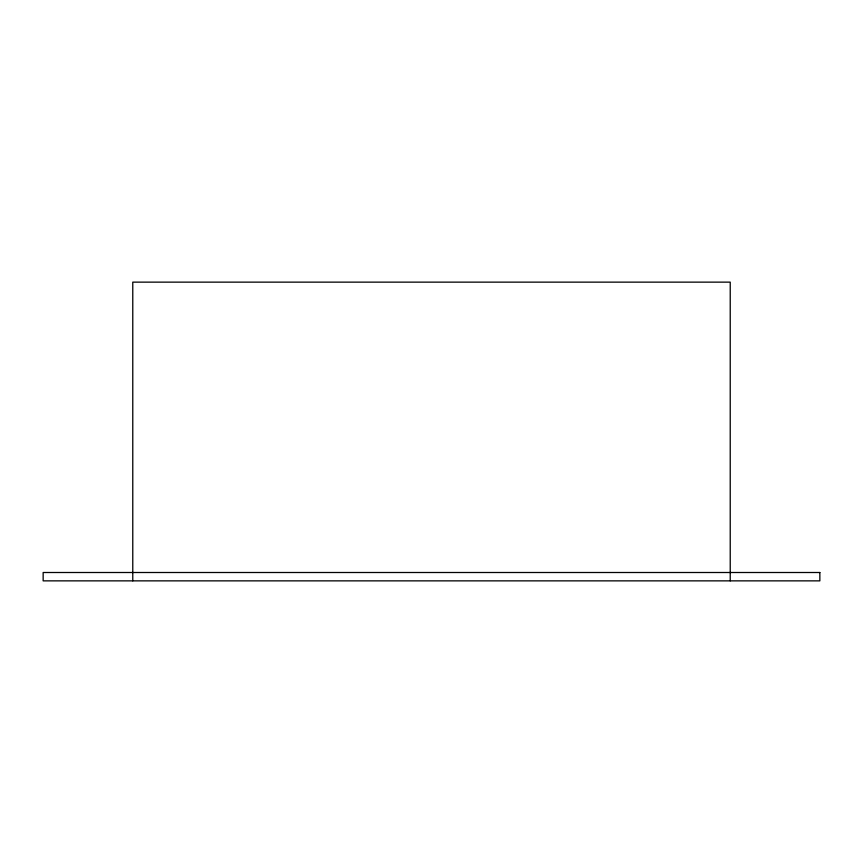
<?xml version="1.0" encoding="UTF-8"?>
<svg xmlns="http://www.w3.org/2000/svg" width="863" height="863" viewBox="0 0 863 863"><rect width="100%" height="100%" fill="white"/><g stroke="black" fill="none" stroke-linecap="round" stroke-linejoin="round"><path stroke-width="1.29" d="M730.227 580.864L730.227 282.136L132.773 282.136L132.773 580.864M819.85 572.503L43.15 572.503L43.15 580.864L819.85 580.864L819.85 572.503"/></g></svg>
